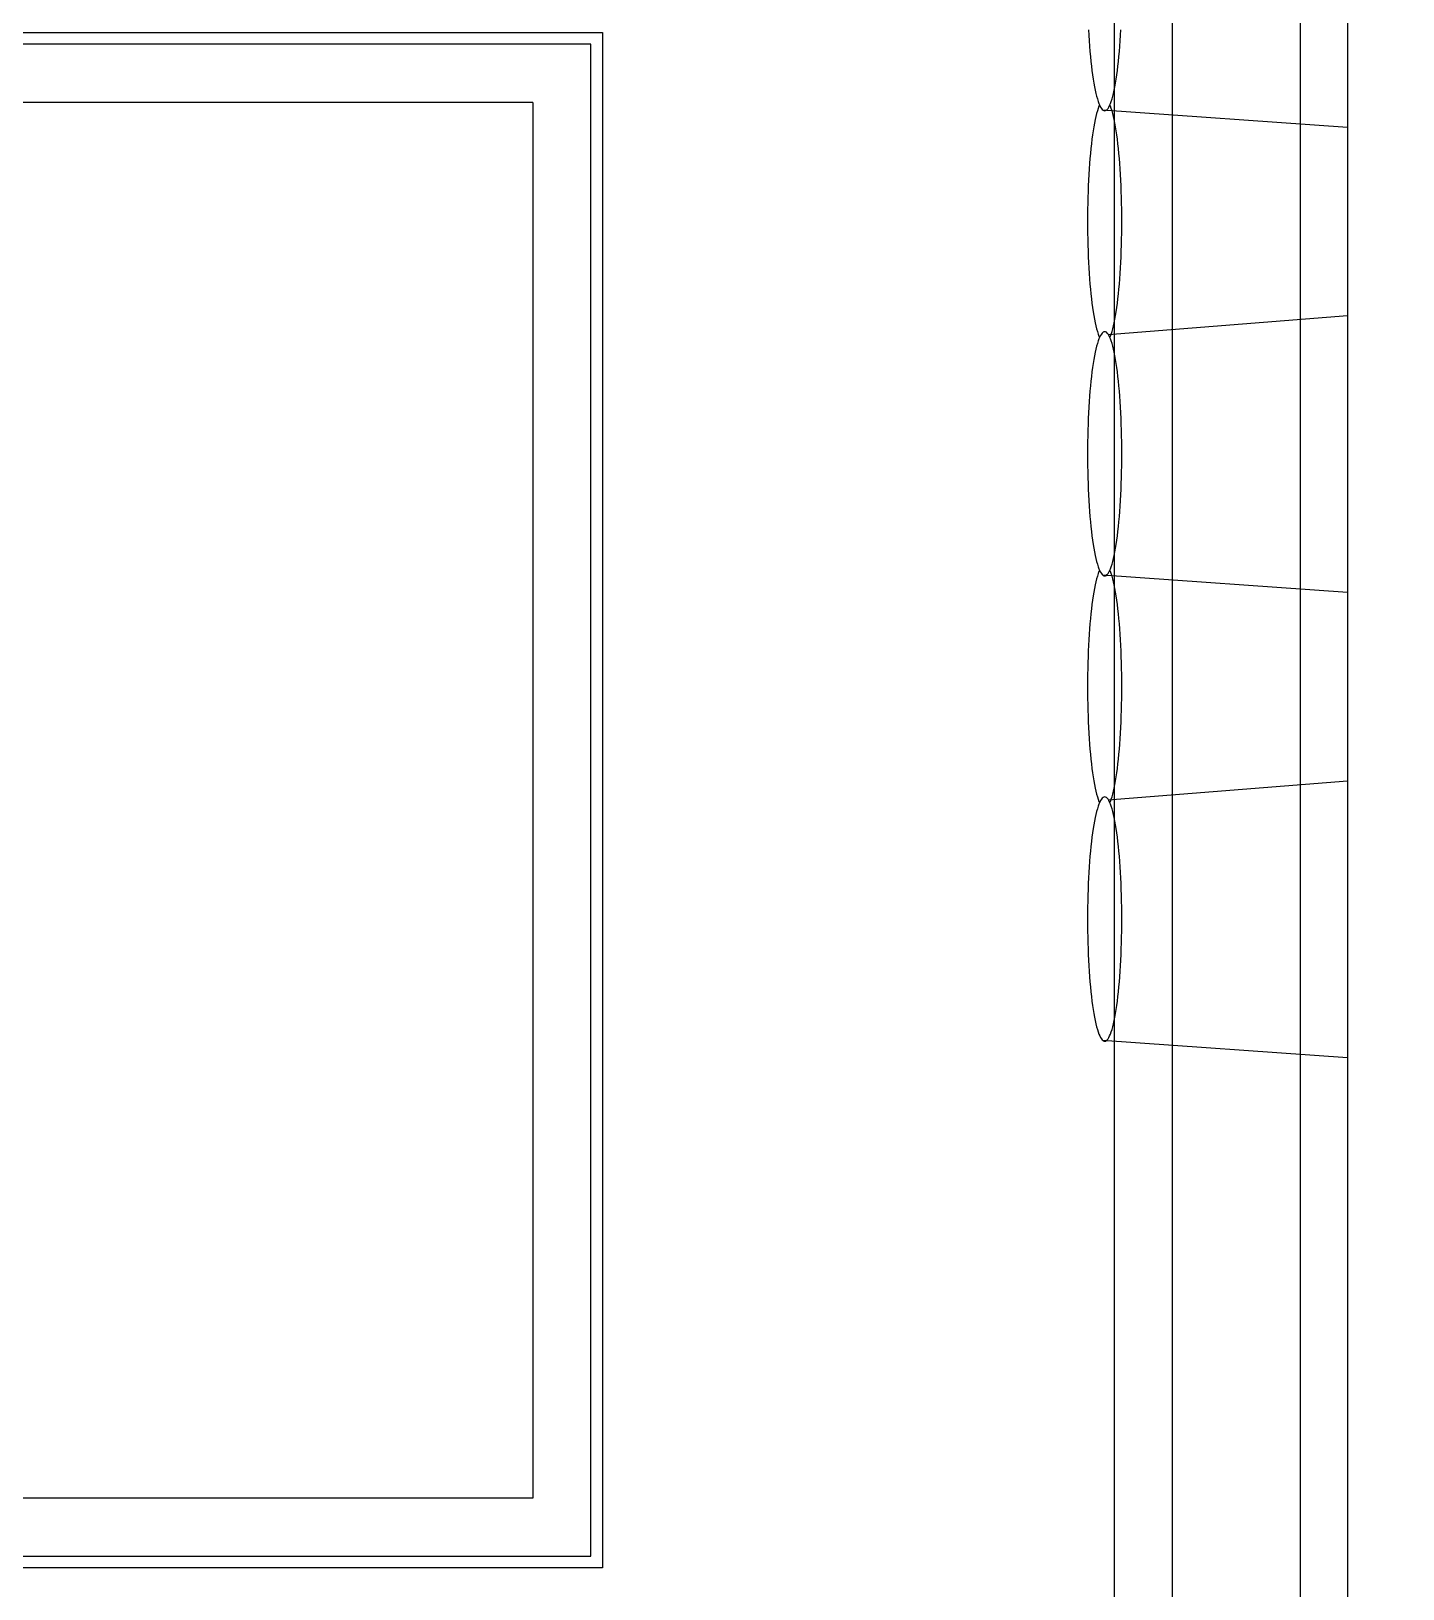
# Model space of a CAD drawing. Header units: millimetres. Extents: x -35961 to -35580, y 154458 to 154764.
# Drawn here: x -35904.262 to -35903.672, y 154632.484 to 154633.153 of the extents above; entities that cross this region are included whole.
import ezdxf

# ---------------------------------------------------------------- set-up
doc = ezdxf.new("R2010")
doc.units = ezdxf.units.MM
doc.header["$MEASUREMENT"] = 0
doc.layers.get('0').update_dxf_attribs({"color": 253})
for name, color, linetype in [('CONTORNO', 7, 'ByBlock'), ('EJES', 7, 'ByBlock'), ('HORMIGON', 7, 'ByBlock'), ('OLCULTA', 7, 'ByBlock'), ('SUELO', 7, 'ByBlock'), ('TAPA', 7, 'ByBlock')]:
    doc.layers.add(name, color=color, linetype=linetype)

msp = doc.modelspace()

# ---------------------------------------------------------------- linework, layer by layer
msp.add_line((-35903.771, 154632.47153, 0), (-35903.771, 154633.37153, 0))
at = {"layer": 'CONTORNO'}
for p, q in [((-35903.771, 154631.78965, 0), (-35903.771, 154633.85245, 0)), ((-35903.796, 154630.49445, 0), (-35903.796, 154633.84445, 0)), ((-35903.69577, 154633.80577, 0), (-35903.696, 154630.49445, 0))]:
    msp.add_line(p, q, dxfattribs=at)
at = {"layer": 'EJES'}
msp.add_arc((-35903.693, 154632.44942, 0), 0.96021, 271.19349, 91.37254, dxfattribs=at)
at = {"layer": 'HORMIGON'}
msp.add_line((-35903.716, 154632.47281, 0), (-35903.716, 154633.37665, 0), dxfattribs=at)
at = {"layer": 'OLCULTA'}
for p, q in [((-35903.80709, 154633.15394, 0), (-35903.80697, 154633.15154, 0)), ((-35903.80697, 154633.15154, 0), (-35903.80682, 154633.14918, 0)), ((-35903.7935, 154633.14918, 0), (-35903.79336, 154633.15154, 0)), ((-35903.79336, 154633.15154, 0), (-35903.79323, 154633.15394, 0)), ((-35903.80682, 154633.14918, 0), (-35903.80665, 154633.14688, 0)), ((-35903.80665, 154633.14688, 0), (-35903.80648, 154633.14464, 0)), ((-35903.80648, 154633.14464, 0), (-35903.80628, 154633.14246, 0)), ((-35903.79404, 154633.14246, 0), (-35903.79385, 154633.14464, 0)), ((-35903.79385, 154633.14464, 0), (-35903.79367, 154633.14688, 0)), ((-35903.79367, 154633.14688, 0), (-35903.7935, 154633.14918, 0)), ((-35903.80628, 154633.14246, 0), (-35903.80608, 154633.14035, 0)), ((-35903.80608, 154633.14035, 0), (-35903.80585, 154633.13832, 0)), ((-35903.80585, 154633.13832, 0), (-35903.80562, 154633.13637, 0)), ((-35903.79471, 154633.13637, 0), (-35903.79447, 154633.13832, 0)), ((-35903.79447, 154633.13832, 0), (-35903.79425, 154633.14035, 0)), ((-35903.79425, 154633.14035, 0), (-35903.79404, 154633.14246, 0)), ((-35903.80562, 154633.13637, 0), (-35903.80537, 154633.13451, 0)), ((-35903.80537, 154633.13451, 0), (-35903.8051, 154633.13273, 0)), ((-35903.8051, 154633.13273, 0), (-35903.80483, 154633.13104, 0)), ((-35903.80483, 154633.13104, 0), (-35903.80454, 154633.12946, 0)), ((-35903.79578, 154633.12946, 0), (-35903.79549, 154633.13104, 0)), ((-35903.79549, 154633.13104, 0), (-35903.79522, 154633.13273, 0)), ((-35903.79522, 154633.13273, 0), (-35903.79495, 154633.13451, 0)), ((-35903.79495, 154633.13451, 0), (-35903.79471, 154633.13637, 0)), ((-35903.80454, 154633.12946, 0), (-35903.80425, 154633.12798, 0)), ((-35903.80425, 154633.12798, 0), (-35903.80395, 154633.1266, 0)), ((-35903.80395, 154633.1266, 0), (-35903.80363, 154633.12533, 0)), ((-35903.80363, 154633.12533, 0), (-35903.80331, 154633.12417, 0)), ((-35903.80331, 154633.12417, 0), (-35903.80298, 154633.12313, 0)), ((-35903.79735, 154633.12313, 0), (-35903.79701, 154633.12417, 0)), ((-35903.79701, 154633.12417, 0), (-35903.79669, 154633.12533, 0)), ((-35903.79669, 154633.12533, 0), (-35903.79637, 154633.1266, 0)), ((-35903.79637, 154633.1266, 0), (-35903.79607, 154633.12798, 0)), ((-35903.79607, 154633.12798, 0), (-35903.79578, 154633.12946, 0)), ((-35903.80395, 154633.11666, 0), (-35903.80425, 154633.11529, 0)), ((-35903.80363, 154633.11793, 0), (-35903.80395, 154633.11666, 0)), ((-35903.80331, 154633.11909, 0), (-35903.80363, 154633.11793, 0)), ((-35903.80298, 154633.12014, 0), (-35903.80331, 154633.11909, 0)), ((-35903.80298, 154633.12313, 0), (-35903.80264, 154633.12219, 0)), ((-35903.80264, 154633.12107, 0), (-35903.80298, 154633.12014, 0)), ((-35903.80264, 154633.12219, 0), (-35903.8023, 154633.12139, 0)), ((-35903.8024, 154633.12163, 0), (-35903.80264, 154633.12107, 0)), ((-35903.8023, 154633.12139, 0), (-35903.80195, 154633.1207, 0)), ((-35903.80195, 154633.1207, 0), (-35903.8016, 154633.12014, 0)), ((-35903.8016, 154633.12014, 0), (-35903.80124, 154633.1197, 0)), ((-35903.80124, 154633.1197, 0), (-35903.80088, 154633.11938, 0)), ((-35903.80113, 154633.11958, 0), (-35903.69579, 154633.11213, 0)), ((-35903.80088, 154633.11938, 0), (-35903.80053, 154633.11919, 0)), ((-35903.80053, 154633.11919, 0), (-35903.80016, 154633.11913, 0)), ((-35903.80016, 154633.11913, 0), (-35903.7998, 154633.11919, 0)), ((-35903.7998, 154633.11919, 0), (-35903.79944, 154633.11938, 0)), ((-35903.79944, 154633.11938, 0), (-35903.79908, 154633.1197, 0)), ((-35903.79908, 154633.1197, 0), (-35903.79873, 154633.12014, 0)), ((-35903.79873, 154633.12014, 0), (-35903.79837, 154633.1207, 0)), ((-35903.79837, 154633.1207, 0), (-35903.79803, 154633.12139, 0)), ((-35903.79803, 154633.12139, 0), (-35903.79768, 154633.12219, 0)), ((-35903.79768, 154633.12107, 0), (-35903.79792, 154633.12163, 0)), ((-35903.79768, 154633.12219, 0), (-35903.79735, 154633.12313, 0)), ((-35903.79735, 154633.12014, 0), (-35903.79768, 154633.12107, 0)), ((-35903.79701, 154633.11909, 0), (-35903.79735, 154633.12014, 0)), ((-35903.79669, 154633.11793, 0), (-35903.79701, 154633.11909, 0)), ((-35903.79637, 154633.11666, 0), (-35903.79669, 154633.11793, 0)), ((-35903.79607, 154633.11529, 0), (-35903.79637, 154633.11666, 0)), ((-35903.8051, 154633.11053, 0), (-35903.80537, 154633.10875, 0)), ((-35903.80483, 154633.11222, 0), (-35903.8051, 154633.11053, 0)), ((-35903.80454, 154633.1138, 0), (-35903.80483, 154633.11222, 0)), ((-35903.80425, 154633.11529, 0), (-35903.80454, 154633.1138, 0)), ((-35903.79578, 154633.1138, 0), (-35903.79607, 154633.11529, 0)), ((-35903.79549, 154633.11222, 0), (-35903.79578, 154633.1138, 0)), ((-35903.79522, 154633.11053, 0), (-35903.79549, 154633.11222, 0)), ((-35903.79495, 154633.10875, 0), (-35903.79522, 154633.11053, 0)), ((-35903.80585, 154633.10494, 0), (-35903.80608, 154633.10291, 0)), ((-35903.80562, 154633.10689, 0), (-35903.80585, 154633.10494, 0)), ((-35903.80537, 154633.10875, 0), (-35903.80562, 154633.10689, 0)), ((-35903.79471, 154633.10689, 0), (-35903.79495, 154633.10875, 0)), ((-35903.79447, 154633.10494, 0), (-35903.79471, 154633.10689, 0)), ((-35903.79425, 154633.10291, 0), (-35903.79447, 154633.10494, 0)), ((-35903.80648, 154633.09862, 0), (-35903.80665, 154633.09638, 0)), ((-35903.80628, 154633.1008, 0), (-35903.80648, 154633.09862, 0)), ((-35903.80608, 154633.10291, 0), (-35903.80628, 154633.1008, 0)), ((-35903.79404, 154633.1008, 0), (-35903.79425, 154633.10291, 0)), ((-35903.79385, 154633.09862, 0), (-35903.79404, 154633.1008, 0)), ((-35903.79367, 154633.09638, 0), (-35903.79385, 154633.09862, 0)), ((-35903.80697, 154633.09172, 0), (-35903.80709, 154633.08932, 0)), ((-35903.80682, 154633.09408, 0), (-35903.80697, 154633.09172, 0)), ((-35903.80665, 154633.09638, 0), (-35903.80682, 154633.09408, 0)), ((-35903.7935, 154633.09408, 0), (-35903.79367, 154633.09638, 0)), ((-35903.79336, 154633.09172, 0), (-35903.7935, 154633.09408, 0)), ((-35903.79323, 154633.08932, 0), (-35903.79336, 154633.09172, 0)), ((-35903.8073, 154633.08439, 0), (-35903.80738, 154633.08187, 0)), ((-35903.8072, 154633.08687, 0), (-35903.8073, 154633.08439, 0)), ((-35903.80709, 154633.08932, 0), (-35903.8072, 154633.08687, 0)), ((-35903.79312, 154633.08687, 0), (-35903.79323, 154633.08932, 0)), ((-35903.79302, 154633.08439, 0), (-35903.79312, 154633.08687, 0)), ((-35903.79294, 154633.08187, 0), (-35903.79302, 154633.08439, 0)), ((-35903.80749, 154633.07678, 0), (-35903.80751, 154633.07421, 0)), ((-35903.80744, 154633.07933, 0), (-35903.80749, 154633.07678, 0)), ((-35903.80738, 154633.08187, 0), (-35903.80744, 154633.07933, 0)), ((-35903.79288, 154633.07933, 0), (-35903.79294, 154633.08187, 0)), ((-35903.79283, 154633.07678, 0), (-35903.79288, 154633.07933, 0)), ((-35903.79281, 154633.07421, 0), (-35903.79283, 154633.07678, 0)), ((-35903.80751, 154633.07421, 0), (-35903.80753, 154633.07163, 0)), ((-35903.80753, 154633.07163, 0), (-35903.80751, 154633.06906, 0)), ((-35903.7928, 154633.07163, 0), (-35903.79281, 154633.07421, 0)), ((-35903.79281, 154633.06906, 0), (-35903.7928, 154633.07163, 0)), ((-35903.80751, 154633.06906, 0), (-35903.80749, 154633.06649, 0)), ((-35903.80749, 154633.06649, 0), (-35903.80744, 154633.06392, 0)), ((-35903.80744, 154633.06392, 0), (-35903.80738, 154633.06139, 0)), ((-35903.79294, 154633.06139, 0), (-35903.79288, 154633.06392, 0)), ((-35903.79288, 154633.06392, 0), (-35903.79283, 154633.06649, 0)), ((-35903.79283, 154633.06649, 0), (-35903.79281, 154633.06906, 0)), ((-35903.80738, 154633.06139, 0), (-35903.8073, 154633.05888, 0)), ((-35903.8073, 154633.05888, 0), (-35903.8072, 154633.05639, 0)), ((-35903.8072, 154633.05639, 0), (-35903.80709, 154633.05394, 0)), ((-35903.79323, 154633.05394, 0), (-35903.79312, 154633.05639, 0)), ((-35903.79312, 154633.05639, 0), (-35903.79302, 154633.05888, 0)), ((-35903.79302, 154633.05888, 0), (-35903.79294, 154633.06139, 0)), ((-35903.80709, 154633.05394, 0), (-35903.80697, 154633.05154, 0)), ((-35903.80697, 154633.05154, 0), (-35903.80682, 154633.04918, 0)), ((-35903.7935, 154633.04918, 0), (-35903.79336, 154633.05154, 0)), ((-35903.79336, 154633.05154, 0), (-35903.79323, 154633.05394, 0)), ((-35903.80682, 154633.04918, 0), (-35903.80665, 154633.04688, 0)), ((-35903.80665, 154633.04688, 0), (-35903.80648, 154633.04464, 0)), ((-35903.80648, 154633.04464, 0), (-35903.80628, 154633.04246, 0)), ((-35903.79404, 154633.04246, 0), (-35903.79385, 154633.04464, 0)), ((-35903.79385, 154633.04464, 0), (-35903.79367, 154633.04688, 0)), ((-35903.79367, 154633.04688, 0), (-35903.7935, 154633.04918, 0)), ((-35903.80628, 154633.04246, 0), (-35903.80608, 154633.04035, 0)), ((-35903.80608, 154633.04035, 0), (-35903.80585, 154633.03832, 0)), ((-35903.80585, 154633.03832, 0), (-35903.80562, 154633.03637, 0)), ((-35903.80562, 154633.03637, 0), (-35903.80537, 154633.03451, 0)), ((-35903.79495, 154633.03451, 0), (-35903.79471, 154633.03637, 0)), ((-35903.79471, 154633.03637, 0), (-35903.79447, 154633.03832, 0)), ((-35903.79447, 154633.03832, 0), (-35903.79425, 154633.04035, 0)), ((-35903.79425, 154633.04035, 0), (-35903.79404, 154633.04246, 0)), ((-35903.80537, 154633.03451, 0), (-35903.8051, 154633.03273, 0)), ((-35903.8051, 154633.03273, 0), (-35903.80483, 154633.03104, 0)), ((-35903.80483, 154633.03104, 0), (-35903.80454, 154633.02946, 0)), ((-35903.79862, 154633.02297, 0), (-35903.69579, 154633.03113, 0)), ((-35903.79578, 154633.02946, 0), (-35903.79549, 154633.03104, 0)), ((-35903.79549, 154633.03104, 0), (-35903.79522, 154633.03273, 0)), ((-35903.79522, 154633.03273, 0), (-35903.79495, 154633.03451, 0)), ((-35903.80454, 154633.02946, 0), (-35903.80425, 154633.02798, 0)), ((-35903.80425, 154633.02798, 0), (-35903.80395, 154633.0266, 0)), ((-35903.80395, 154633.0266, 0), (-35903.80363, 154633.02533, 0)), ((-35903.80363, 154633.02533, 0), (-35903.80331, 154633.02417, 0)), ((-35903.80331, 154633.02417, 0), (-35903.80298, 154633.02313, 0)), ((-35903.80298, 154633.02313, 0), (-35903.80264, 154633.02219, 0)), ((-35903.8016, 154633.02313, 0), (-35903.80195, 154633.02256, 0)), ((-35903.80124, 154633.02357, 0), (-35903.8016, 154633.02313, 0)), ((-35903.80088, 154633.02388, 0), (-35903.80124, 154633.02357, 0)), ((-35903.80053, 154633.02407, 0), (-35903.80088, 154633.02388, 0)), ((-35903.80016, 154633.02413, 0), (-35903.80053, 154633.02407, 0)), ((-35903.7998, 154633.02407, 0), (-35903.80016, 154633.02413, 0)), ((-35903.79944, 154633.02388, 0), (-35903.7998, 154633.02407, 0)), ((-35903.79908, 154633.02357, 0), (-35903.79944, 154633.02388, 0)), ((-35903.79873, 154633.02313, 0), (-35903.79908, 154633.02357, 0)), ((-35903.79837, 154633.02256, 0), (-35903.79873, 154633.02313, 0)), ((-35903.79768, 154633.02219, 0), (-35903.79735, 154633.02313, 0)), ((-35903.79735, 154633.02313, 0), (-35903.79701, 154633.02417, 0)), ((-35903.79701, 154633.02417, 0), (-35903.79669, 154633.02533, 0)), ((-35903.79669, 154633.02533, 0), (-35903.79637, 154633.0266, 0)), ((-35903.79637, 154633.0266, 0), (-35903.79607, 154633.02798, 0)), ((-35903.79607, 154633.02798, 0), (-35903.79578, 154633.02946, 0)), ((-35903.80395, 154633.01666, 0), (-35903.80425, 154633.01529, 0)), ((-35903.80363, 154633.01793, 0), (-35903.80395, 154633.01666, 0)), ((-35903.80331, 154633.01909, 0), (-35903.80363, 154633.01793, 0)), ((-35903.80298, 154633.02014, 0), (-35903.80331, 154633.01909, 0)), ((-35903.80264, 154633.02107, 0), (-35903.80298, 154633.02014, 0)), ((-35903.80264, 154633.02219, 0), (-35903.8024, 154633.02163, 0)), ((-35903.8023, 154633.02187, 0), (-35903.80264, 154633.02107, 0)), ((-35903.80195, 154633.02256, 0), (-35903.8023, 154633.02187, 0)), ((-35903.79803, 154633.02187, 0), (-35903.79837, 154633.02256, 0)), ((-35903.79768, 154633.02107, 0), (-35903.79803, 154633.02187, 0)), ((-35903.79792, 154633.02163, 0), (-35903.79768, 154633.02219, 0)), ((-35903.79735, 154633.02014, 0), (-35903.79768, 154633.02107, 0)), ((-35903.79701, 154633.01909, 0), (-35903.79735, 154633.02014, 0)), ((-35903.79669, 154633.01793, 0), (-35903.79701, 154633.01909, 0)), ((-35903.79637, 154633.01666, 0), (-35903.79669, 154633.01793, 0)), ((-35903.79607, 154633.01529, 0), (-35903.79637, 154633.01666, 0)), ((-35903.8051, 154633.01053, 0), (-35903.80537, 154633.00875, 0)), ((-35903.80483, 154633.01222, 0), (-35903.8051, 154633.01053, 0)), ((-35903.80454, 154633.0138, 0), (-35903.80483, 154633.01222, 0)), ((-35903.80425, 154633.01529, 0), (-35903.80454, 154633.0138, 0)), ((-35903.79578, 154633.0138, 0), (-35903.79607, 154633.01529, 0)), ((-35903.79549, 154633.01222, 0), (-35903.79578, 154633.0138, 0)), ((-35903.79522, 154633.01053, 0), (-35903.79549, 154633.01222, 0)), ((-35903.79495, 154633.00875, 0), (-35903.79522, 154633.01053, 0)), ((-35903.80608, 154633.00291, 0), (-35903.80628, 154633.0008, 0)), ((-35903.80585, 154633.00494, 0), (-35903.80608, 154633.00291, 0)), ((-35903.80562, 154633.00689, 0), (-35903.80585, 154633.00494, 0)), ((-35903.80537, 154633.00875, 0), (-35903.80562, 154633.00689, 0)), ((-35903.79471, 154633.00689, 0), (-35903.79495, 154633.00875, 0)), ((-35903.79447, 154633.00494, 0), (-35903.79471, 154633.00689, 0)), ((-35903.79425, 154633.00291, 0), (-35903.79447, 154633.00494, 0)), ((-35903.79404, 154633.0008, 0), (-35903.79425, 154633.00291, 0)), ((-35903.80665, 154632.99638, 0), (-35903.80682, 154632.99408, 0)), ((-35903.80648, 154632.99862, 0), (-35903.80665, 154632.99638, 0)), ((-35903.80628, 154633.0008, 0), (-35903.80648, 154632.99862, 0)), ((-35903.79385, 154632.99862, 0), (-35903.79404, 154633.0008, 0)), ((-35903.79367, 154632.99638, 0), (-35903.79385, 154632.99862, 0)), ((-35903.7935, 154632.99408, 0), (-35903.79367, 154632.99638, 0)), ((-35903.80697, 154632.99172, 0), (-35903.80709, 154632.98932, 0)), ((-35903.80682, 154632.99408, 0), (-35903.80697, 154632.99172, 0)), ((-35903.79336, 154632.99172, 0), (-35903.7935, 154632.99408, 0)), ((-35903.79323, 154632.98932, 0), (-35903.79336, 154632.99172, 0)), ((-35903.8073, 154632.98439, 0), (-35903.80738, 154632.98187, 0)), ((-35903.8072, 154632.98687, 0), (-35903.8073, 154632.98439, 0)), ((-35903.80709, 154632.98932, 0), (-35903.8072, 154632.98687, 0)), ((-35903.79312, 154632.98687, 0), (-35903.79323, 154632.98932, 0)), ((-35903.79302, 154632.98439, 0), (-35903.79312, 154632.98687, 0)), ((-35903.79294, 154632.98187, 0), (-35903.79302, 154632.98439, 0)), ((-35903.80749, 154632.97678, 0), (-35903.80751, 154632.97421, 0)), ((-35903.80744, 154632.97933, 0), (-35903.80749, 154632.97678, 0)), ((-35903.80738, 154632.98187, 0), (-35903.80744, 154632.97933, 0)), ((-35903.79288, 154632.97933, 0), (-35903.79294, 154632.98187, 0)), ((-35903.79283, 154632.97678, 0), (-35903.79288, 154632.97933, 0)), ((-35903.79281, 154632.97421, 0), (-35903.79283, 154632.97678, 0)), ((-35903.80751, 154632.97421, 0), (-35903.80753, 154632.97163, 0)), ((-35903.80753, 154632.97163, 0), (-35903.80751, 154632.96906, 0)), ((-35903.7928, 154632.97163, 0), (-35903.79281, 154632.97421, 0)), ((-35903.79281, 154632.96906, 0), (-35903.7928, 154632.97163, 0)), ((-35903.80751, 154632.96906, 0), (-35903.80749, 154632.96649, 0)), ((-35903.80749, 154632.96649, 0), (-35903.80744, 154632.96392, 0)), ((-35903.80744, 154632.96392, 0), (-35903.80738, 154632.96139, 0)), ((-35903.79294, 154632.96139, 0), (-35903.79288, 154632.96392, 0)), ((-35903.79288, 154632.96392, 0), (-35903.79283, 154632.96649, 0)), ((-35903.79283, 154632.96649, 0), (-35903.79281, 154632.96906, 0)), ((-35903.80738, 154632.96139, 0), (-35903.8073, 154632.95888, 0)), ((-35903.8073, 154632.95888, 0), (-35903.8072, 154632.95639, 0)), ((-35903.8072, 154632.95639, 0), (-35903.80709, 154632.95394, 0)), ((-35903.79323, 154632.95394, 0), (-35903.79312, 154632.95639, 0)), ((-35903.79312, 154632.95639, 0), (-35903.79302, 154632.95888, 0)), ((-35903.79302, 154632.95888, 0), (-35903.79294, 154632.96139, 0)), ((-35903.80709, 154632.95394, 0), (-35903.80697, 154632.95154, 0)), ((-35903.80697, 154632.95154, 0), (-35903.80682, 154632.94918, 0)), ((-35903.7935, 154632.94918, 0), (-35903.79336, 154632.95154, 0)), ((-35903.79336, 154632.95154, 0), (-35903.79323, 154632.95394, 0)), ((-35903.80682, 154632.94918, 0), (-35903.80665, 154632.94688, 0)), ((-35903.80665, 154632.94688, 0), (-35903.80648, 154632.94464, 0)), ((-35903.80648, 154632.94464, 0), (-35903.80628, 154632.94246, 0)), ((-35903.79404, 154632.94246, 0), (-35903.79385, 154632.94464, 0)), ((-35903.79385, 154632.94464, 0), (-35903.79367, 154632.94688, 0)), ((-35903.79367, 154632.94688, 0), (-35903.7935, 154632.94918, 0)), ((-35903.80628, 154632.94246, 0), (-35903.80608, 154632.94035, 0)), ((-35903.80608, 154632.94035, 0), (-35903.80585, 154632.93832, 0)), ((-35903.80585, 154632.93832, 0), (-35903.80562, 154632.93637, 0)), ((-35903.80562, 154632.93637, 0), (-35903.80537, 154632.93451, 0)), ((-35903.79495, 154632.93451, 0), (-35903.79471, 154632.93637, 0)), ((-35903.79471, 154632.93637, 0), (-35903.79447, 154632.93832, 0)), ((-35903.79447, 154632.93832, 0), (-35903.79425, 154632.94035, 0)), ((-35903.79425, 154632.94035, 0), (-35903.79404, 154632.94246, 0)), ((-35903.80537, 154632.93451, 0), (-35903.8051, 154632.93273, 0)), ((-35903.8051, 154632.93273, 0), (-35903.80483, 154632.93104, 0)), ((-35903.80483, 154632.93104, 0), (-35903.80454, 154632.92946, 0)), ((-35903.80454, 154632.92946, 0), (-35903.80425, 154632.92798, 0)), ((-35903.79607, 154632.92798, 0), (-35903.79578, 154632.92946, 0)), ((-35903.79578, 154632.92946, 0), (-35903.79549, 154632.93104, 0)), ((-35903.79549, 154632.93104, 0), (-35903.79522, 154632.93273, 0)), ((-35903.79522, 154632.93273, 0), (-35903.79495, 154632.93451, 0)), ((-35903.80425, 154632.92798, 0), (-35903.80395, 154632.9266, 0)), ((-35903.80395, 154632.9266, 0), (-35903.80363, 154632.92533, 0)), ((-35903.80363, 154632.92533, 0), (-35903.80331, 154632.92417, 0)), ((-35903.80331, 154632.92417, 0), (-35903.80298, 154632.92313, 0)), ((-35903.80298, 154632.92313, 0), (-35903.80264, 154632.92219, 0)), ((-35903.79768, 154632.92219, 0), (-35903.79735, 154632.92313, 0)), ((-35903.79735, 154632.92313, 0), (-35903.79701, 154632.92417, 0)), ((-35903.79701, 154632.92417, 0), (-35903.79669, 154632.92533, 0)), ((-35903.79669, 154632.92533, 0), (-35903.79637, 154632.9266, 0)), ((-35903.79637, 154632.9266, 0), (-35903.79607, 154632.92798, 0)), ((-35903.80395, 154632.91666, 0), (-35903.80425, 154632.91529, 0)), ((-35903.80363, 154632.91793, 0), (-35903.80395, 154632.91666, 0)), ((-35903.80331, 154632.91909, 0), (-35903.80363, 154632.91793, 0)), ((-35903.80298, 154632.92014, 0), (-35903.80331, 154632.91909, 0)), ((-35903.80264, 154632.92107, 0), (-35903.80298, 154632.92014, 0)), ((-35903.80264, 154632.92219, 0), (-35903.8023, 154632.92139, 0)), ((-35903.8024, 154632.92163, 0), (-35903.80264, 154632.92107, 0)), ((-35903.8023, 154632.92139, 0), (-35903.80195, 154632.9207, 0)), ((-35903.80195, 154632.9207, 0), (-35903.8016, 154632.92014, 0)), ((-35903.8016, 154632.92014, 0), (-35903.80124, 154632.9197, 0)), ((-35903.80124, 154632.9197, 0), (-35903.80088, 154632.91938, 0)), ((-35903.80113, 154632.91958, 0), (-35903.69579, 154632.91213, 0)), ((-35903.80088, 154632.91938, 0), (-35903.80053, 154632.91919, 0)), ((-35903.80053, 154632.91919, 0), (-35903.80016, 154632.91913, 0)), ((-35903.80016, 154632.91913, 0), (-35903.7998, 154632.91919, 0)), ((-35903.7998, 154632.91919, 0), (-35903.79944, 154632.91938, 0)), ((-35903.79944, 154632.91938, 0), (-35903.79908, 154632.9197, 0)), ((-35903.79908, 154632.9197, 0), (-35903.79873, 154632.92014, 0)), ((-35903.79873, 154632.92014, 0), (-35903.79837, 154632.9207, 0)), ((-35903.79837, 154632.9207, 0), (-35903.79803, 154632.92139, 0)), ((-35903.79803, 154632.92139, 0), (-35903.79768, 154632.92219, 0)), ((-35903.79768, 154632.92107, 0), (-35903.79792, 154632.92163, 0)), ((-35903.79735, 154632.92014, 0), (-35903.79768, 154632.92107, 0)), ((-35903.79701, 154632.91909, 0), (-35903.79735, 154632.92014, 0)), ((-35903.79669, 154632.91793, 0), (-35903.79701, 154632.91909, 0)), ((-35903.79637, 154632.91666, 0), (-35903.79669, 154632.91793, 0)), ((-35903.79607, 154632.91529, 0), (-35903.79637, 154632.91666, 0)), ((-35903.8051, 154632.91053, 0), (-35903.80537, 154632.90875, 0)), ((-35903.80483, 154632.91222, 0), (-35903.8051, 154632.91053, 0)), ((-35903.80454, 154632.9138, 0), (-35903.80483, 154632.91222, 0)), ((-35903.80425, 154632.91529, 0), (-35903.80454, 154632.9138, 0)), ((-35903.79578, 154632.9138, 0), (-35903.79607, 154632.91529, 0)), ((-35903.79549, 154632.91222, 0), (-35903.79578, 154632.9138, 0)), ((-35903.79522, 154632.91053, 0), (-35903.79549, 154632.91222, 0)), ((-35903.79495, 154632.90875, 0), (-35903.79522, 154632.91053, 0)), ((-35903.80608, 154632.90291, 0), (-35903.80628, 154632.9008, 0)), ((-35903.80585, 154632.90494, 0), (-35903.80608, 154632.90291, 0)), ((-35903.80562, 154632.90689, 0), (-35903.80585, 154632.90494, 0)), ((-35903.80537, 154632.90875, 0), (-35903.80562, 154632.90689, 0)), ((-35903.79471, 154632.90689, 0), (-35903.79495, 154632.90875, 0)), ((-35903.79447, 154632.90494, 0), (-35903.79471, 154632.90689, 0)), ((-35903.79425, 154632.90291, 0), (-35903.79447, 154632.90494, 0)), ((-35903.79404, 154632.9008, 0), (-35903.79425, 154632.90291, 0)), ((-35903.80665, 154632.89638, 0), (-35903.80682, 154632.89408, 0)), ((-35903.80648, 154632.89862, 0), (-35903.80665, 154632.89638, 0)), ((-35903.80628, 154632.9008, 0), (-35903.80648, 154632.89862, 0)), ((-35903.79385, 154632.89862, 0), (-35903.79404, 154632.9008, 0)), ((-35903.79367, 154632.89638, 0), (-35903.79385, 154632.89862, 0)), ((-35903.7935, 154632.89408, 0), (-35903.79367, 154632.89638, 0)), ((-35903.80709, 154632.88932, 0), (-35903.8072, 154632.88687, 0)), ((-35903.80697, 154632.89172, 0), (-35903.80709, 154632.88932, 0)), ((-35903.80682, 154632.89408, 0), (-35903.80697, 154632.89172, 0)), ((-35903.79336, 154632.89172, 0), (-35903.7935, 154632.89408, 0)), ((-35903.79323, 154632.88932, 0), (-35903.79336, 154632.89172, 0)), ((-35903.79312, 154632.88687, 0), (-35903.79323, 154632.88932, 0)), ((-35903.8073, 154632.88439, 0), (-35903.80738, 154632.88187, 0)), ((-35903.8072, 154632.88687, 0), (-35903.8073, 154632.88439, 0)), ((-35903.79302, 154632.88439, 0), (-35903.79312, 154632.88687, 0)), ((-35903.79294, 154632.88187, 0), (-35903.79302, 154632.88439, 0)), ((-35903.80749, 154632.87678, 0), (-35903.80751, 154632.87421, 0)), ((-35903.80744, 154632.87933, 0), (-35903.80749, 154632.87678, 0)), ((-35903.80738, 154632.88187, 0), (-35903.80744, 154632.87933, 0)), ((-35903.79288, 154632.87933, 0), (-35903.79294, 154632.88187, 0)), ((-35903.79283, 154632.87678, 0), (-35903.79288, 154632.87933, 0)), ((-35903.79281, 154632.87421, 0), (-35903.79283, 154632.87678, 0)), ((-35903.80751, 154632.87421, 0), (-35903.80753, 154632.87163, 0)), ((-35903.80753, 154632.87163, 0), (-35903.80751, 154632.86906, 0)), ((-35903.80751, 154632.86906, 0), (-35903.80749, 154632.86649, 0)), ((-35903.79283, 154632.86649, 0), (-35903.79281, 154632.86906, 0)), ((-35903.7928, 154632.87163, 0), (-35903.79281, 154632.87421, 0)), ((-35903.79281, 154632.86906, 0), (-35903.7928, 154632.87163, 0)), ((-35903.80749, 154632.86649, 0), (-35903.80744, 154632.86392, 0)), ((-35903.80744, 154632.86392, 0), (-35903.80738, 154632.86139, 0)), ((-35903.79294, 154632.86139, 0), (-35903.79288, 154632.86392, 0)), ((-35903.79288, 154632.86392, 0), (-35903.79283, 154632.86649, 0)), ((-35903.80738, 154632.86139, 0), (-35903.8073, 154632.85888, 0)), ((-35903.8073, 154632.85888, 0), (-35903.8072, 154632.85639, 0)), ((-35903.8072, 154632.85639, 0), (-35903.80709, 154632.85394, 0)), ((-35903.79323, 154632.85394, 0), (-35903.79312, 154632.85639, 0)), ((-35903.79312, 154632.85639, 0), (-35903.79302, 154632.85888, 0)), ((-35903.79302, 154632.85888, 0), (-35903.79294, 154632.86139, 0)), ((-35903.80709, 154632.85394, 0), (-35903.80697, 154632.85154, 0)), ((-35903.80697, 154632.85154, 0), (-35903.80682, 154632.84918, 0)), ((-35903.80682, 154632.84918, 0), (-35903.80665, 154632.84688, 0)), ((-35903.79367, 154632.84688, 0), (-35903.7935, 154632.84918, 0)), ((-35903.7935, 154632.84918, 0), (-35903.79336, 154632.85154, 0)), ((-35903.79336, 154632.85154, 0), (-35903.79323, 154632.85394, 0)), ((-35903.80665, 154632.84688, 0), (-35903.80648, 154632.84464, 0)), ((-35903.80648, 154632.84464, 0), (-35903.80628, 154632.84246, 0)), ((-35903.80628, 154632.84246, 0), (-35903.80608, 154632.84035, 0)), ((-35903.79425, 154632.84035, 0), (-35903.79404, 154632.84246, 0)), ((-35903.79404, 154632.84246, 0), (-35903.79385, 154632.84464, 0)), ((-35903.79385, 154632.84464, 0), (-35903.79367, 154632.84688, 0)), ((-35903.80608, 154632.84035, 0), (-35903.80585, 154632.83832, 0)), ((-35903.80585, 154632.83832, 0), (-35903.80562, 154632.83637, 0)), ((-35903.80562, 154632.83637, 0), (-35903.80537, 154632.83451, 0)), ((-35903.79495, 154632.83451, 0), (-35903.79471, 154632.83637, 0)), ((-35903.79471, 154632.83637, 0), (-35903.79447, 154632.83832, 0)), ((-35903.79447, 154632.83832, 0), (-35903.79425, 154632.84035, 0)), ((-35903.80537, 154632.83451, 0), (-35903.8051, 154632.83273, 0)), ((-35903.8051, 154632.83273, 0), (-35903.80483, 154632.83104, 0)), ((-35903.80483, 154632.83104, 0), (-35903.80454, 154632.82946, 0)), ((-35903.80454, 154632.82946, 0), (-35903.80425, 154632.82798, 0)), ((-35903.79862, 154632.82297, 0), (-35903.69579, 154632.83113, 0)), ((-35903.79607, 154632.82798, 0), (-35903.79578, 154632.82946, 0)), ((-35903.79578, 154632.82946, 0), (-35903.79549, 154632.83104, 0)), ((-35903.79549, 154632.83104, 0), (-35903.79522, 154632.83273, 0)), ((-35903.79522, 154632.83273, 0), (-35903.79495, 154632.83451, 0)), ((-35903.80425, 154632.82798, 0), (-35903.80395, 154632.8266, 0)), ((-35903.80395, 154632.8266, 0), (-35903.80363, 154632.82533, 0)), ((-35903.80363, 154632.82533, 0), (-35903.80331, 154632.82417, 0)), ((-35903.80331, 154632.82417, 0), (-35903.80298, 154632.82313, 0)), ((-35903.80298, 154632.82313, 0), (-35903.80264, 154632.82219, 0)), ((-35903.80264, 154632.82219, 0), (-35903.8024, 154632.82163, 0)), ((-35903.80195, 154632.82256, 0), (-35903.8023, 154632.82187, 0)), ((-35903.8016, 154632.82313, 0), (-35903.80195, 154632.82256, 0)), ((-35903.80124, 154632.82357, 0), (-35903.8016, 154632.82313, 0)), ((-35903.80088, 154632.82388, 0), (-35903.80124, 154632.82357, 0)), ((-35903.80053, 154632.82407, 0), (-35903.80088, 154632.82388, 0)), ((-35903.80016, 154632.82413, 0), (-35903.80053, 154632.82407, 0)), ((-35903.7998, 154632.82407, 0), (-35903.80016, 154632.82413, 0)), ((-35903.79944, 154632.82388, 0), (-35903.7998, 154632.82407, 0)), ((-35903.79908, 154632.82357, 0), (-35903.79944, 154632.82388, 0)), ((-35903.79873, 154632.82313, 0), (-35903.79908, 154632.82357, 0)), ((-35903.79837, 154632.82256, 0), (-35903.79873, 154632.82313, 0)), ((-35903.79803, 154632.82187, 0), (-35903.79837, 154632.82256, 0)), ((-35903.79792, 154632.82163, 0), (-35903.79768, 154632.82219, 0)), ((-35903.79768, 154632.82219, 0), (-35903.79735, 154632.82313, 0)), ((-35903.79735, 154632.82313, 0), (-35903.79701, 154632.82417, 0)), ((-35903.79701, 154632.82417, 0), (-35903.79669, 154632.82533, 0)), ((-35903.79669, 154632.82533, 0), (-35903.79637, 154632.8266, 0)), ((-35903.79637, 154632.8266, 0), (-35903.79607, 154632.82798, 0)), ((-35903.80395, 154632.81666, 0), (-35903.80425, 154632.81529, 0)), ((-35903.80363, 154632.81793, 0), (-35903.80395, 154632.81666, 0)), ((-35903.80331, 154632.81909, 0), (-35903.80363, 154632.81793, 0)), ((-35903.80298, 154632.82014, 0), (-35903.80331, 154632.81909, 0)), ((-35903.80264, 154632.82107, 0), (-35903.80298, 154632.82014, 0)), ((-35903.8023, 154632.82187, 0), (-35903.80264, 154632.82107, 0)), ((-35903.79768, 154632.82107, 0), (-35903.79803, 154632.82187, 0)), ((-35903.79803, 154632.82139, 0), (-35903.79803, 154632.82139, 0)), ((-35903.79735, 154632.82014, 0), (-35903.79768, 154632.82107, 0)), ((-35903.79701, 154632.81909, 0), (-35903.79735, 154632.82014, 0)), ((-35903.79669, 154632.81793, 0), (-35903.79701, 154632.81909, 0)), ((-35903.79637, 154632.81666, 0), (-35903.79669, 154632.81793, 0)), ((-35903.79607, 154632.81529, 0), (-35903.79637, 154632.81666, 0)), ((-35903.80537, 154632.80875, 0), (-35903.80562, 154632.80689, 0)), ((-35903.8051, 154632.81053, 0), (-35903.80537, 154632.80875, 0)), ((-35903.80483, 154632.81222, 0), (-35903.8051, 154632.81053, 0)), ((-35903.80454, 154632.8138, 0), (-35903.80483, 154632.81222, 0)), ((-35903.80425, 154632.81529, 0), (-35903.80454, 154632.8138, 0)), ((-35903.79578, 154632.8138, 0), (-35903.79607, 154632.81529, 0)), ((-35903.79549, 154632.81222, 0), (-35903.79578, 154632.8138, 0)), ((-35903.79522, 154632.81053, 0), (-35903.79549, 154632.81222, 0)), ((-35903.79495, 154632.80875, 0), (-35903.79522, 154632.81053, 0)), ((-35903.79471, 154632.80689, 0), (-35903.79495, 154632.80875, 0)), ((-35903.80608, 154632.80291, 0), (-35903.80628, 154632.8008, 0)), ((-35903.80585, 154632.80494, 0), (-35903.80608, 154632.80291, 0)), ((-35903.80562, 154632.80689, 0), (-35903.80585, 154632.80494, 0)), ((-35903.79447, 154632.80494, 0), (-35903.79471, 154632.80689, 0)), ((-35903.79425, 154632.80291, 0), (-35903.79447, 154632.80494, 0)), ((-35903.79404, 154632.8008, 0), (-35903.79425, 154632.80291, 0)), ((-35903.80665, 154632.79638, 0), (-35903.80682, 154632.79408, 0)), ((-35903.80648, 154632.79862, 0), (-35903.80665, 154632.79638, 0)), ((-35903.80628, 154632.8008, 0), (-35903.80648, 154632.79862, 0)), ((-35903.79385, 154632.79862, 0), (-35903.79404, 154632.8008, 0)), ((-35903.79367, 154632.79638, 0), (-35903.79385, 154632.79862, 0)), ((-35903.7935, 154632.79408, 0), (-35903.79367, 154632.79638, 0)), ((-35903.80709, 154632.78932, 0), (-35903.8072, 154632.78687, 0)), ((-35903.80697, 154632.79172, 0), (-35903.80709, 154632.78932, 0)), ((-35903.80682, 154632.79408, 0), (-35903.80697, 154632.79172, 0)), ((-35903.79336, 154632.79172, 0), (-35903.7935, 154632.79408, 0)), ((-35903.79323, 154632.78932, 0), (-35903.79336, 154632.79172, 0)), ((-35903.79312, 154632.78687, 0), (-35903.79323, 154632.78932, 0)), ((-35903.80738, 154632.78187, 0), (-35903.80744, 154632.77933, 0)), ((-35903.8073, 154632.78439, 0), (-35903.80738, 154632.78187, 0)), ((-35903.8072, 154632.78687, 0), (-35903.8073, 154632.78439, 0)), ((-35903.79302, 154632.78439, 0), (-35903.79312, 154632.78687, 0)), ((-35903.79294, 154632.78187, 0), (-35903.79302, 154632.78439, 0)), ((-35903.79288, 154632.77933, 0), (-35903.79294, 154632.78187, 0)), ((-35903.80749, 154632.77678, 0), (-35903.80751, 154632.77421, 0)), ((-35903.80744, 154632.77933, 0), (-35903.80749, 154632.77678, 0)), ((-35903.79283, 154632.77678, 0), (-35903.79288, 154632.77933, 0)), ((-35903.79281, 154632.77421, 0), (-35903.79283, 154632.77678, 0)), ((-35903.80751, 154632.77421, 0), (-35903.80753, 154632.77163, 0)), ((-35903.80753, 154632.77163, 0), (-35903.80751, 154632.76906, 0)), ((-35903.80751, 154632.76906, 0), (-35903.80749, 154632.76649, 0)), ((-35903.79283, 154632.76649, 0), (-35903.79281, 154632.76906, 0)), ((-35903.7928, 154632.77163, 0), (-35903.79281, 154632.77421, 0)), ((-35903.79281, 154632.76906, 0), (-35903.7928, 154632.77163, 0)), ((-35903.80749, 154632.76649, 0), (-35903.80744, 154632.76392, 0)), ((-35903.80744, 154632.76392, 0), (-35903.80738, 154632.76139, 0)), ((-35903.79294, 154632.76139, 0), (-35903.79288, 154632.76392, 0)), ((-35903.79288, 154632.76392, 0), (-35903.79283, 154632.76649, 0)), ((-35903.80738, 154632.76139, 0), (-35903.8073, 154632.75888, 0)), ((-35903.8073, 154632.75888, 0), (-35903.8072, 154632.75639, 0)), ((-35903.8072, 154632.75639, 0), (-35903.80709, 154632.75394, 0)), ((-35903.79323, 154632.75394, 0), (-35903.79312, 154632.75639, 0)), ((-35903.79312, 154632.75639, 0), (-35903.79302, 154632.75888, 0)), ((-35903.79302, 154632.75888, 0), (-35903.79294, 154632.76139, 0)), ((-35903.80709, 154632.75394, 0), (-35903.80697, 154632.75154, 0)), ((-35903.80697, 154632.75154, 0), (-35903.80682, 154632.74918, 0)), ((-35903.80682, 154632.74918, 0), (-35903.80665, 154632.74688, 0)), ((-35903.79367, 154632.74688, 0), (-35903.7935, 154632.74918, 0)), ((-35903.7935, 154632.74918, 0), (-35903.79336, 154632.75154, 0)), ((-35903.79336, 154632.75154, 0), (-35903.79323, 154632.75394, 0)), ((-35903.80665, 154632.74688, 0), (-35903.80648, 154632.74464, 0)), ((-35903.80648, 154632.74464, 0), (-35903.80628, 154632.74246, 0)), ((-35903.80628, 154632.74246, 0), (-35903.80608, 154632.74035, 0)), ((-35903.79425, 154632.74035, 0), (-35903.79404, 154632.74246, 0)), ((-35903.79404, 154632.74246, 0), (-35903.79385, 154632.74464, 0)), ((-35903.79385, 154632.74464, 0), (-35903.79367, 154632.74688, 0)), ((-35903.80608, 154632.74035, 0), (-35903.80585, 154632.73832, 0)), ((-35903.80585, 154632.73832, 0), (-35903.80562, 154632.73637, 0)), ((-35903.80562, 154632.73637, 0), (-35903.80537, 154632.73451, 0)), ((-35903.79495, 154632.73451, 0), (-35903.79471, 154632.73637, 0)), ((-35903.79471, 154632.73637, 0), (-35903.79447, 154632.73832, 0)), ((-35903.79447, 154632.73832, 0), (-35903.79425, 154632.74035, 0)), ((-35903.80537, 154632.73451, 0), (-35903.8051, 154632.73273, 0)), ((-35903.8051, 154632.73273, 0), (-35903.80483, 154632.73104, 0)), ((-35903.80483, 154632.73104, 0), (-35903.80454, 154632.72946, 0)), ((-35903.80454, 154632.72946, 0), (-35903.80425, 154632.72798, 0)), ((-35903.79607, 154632.72798, 0), (-35903.79578, 154632.72946, 0)), ((-35903.79578, 154632.72946, 0), (-35903.79549, 154632.73104, 0)), ((-35903.79549, 154632.73104, 0), (-35903.79522, 154632.73273, 0)), ((-35903.79522, 154632.73273, 0), (-35903.79495, 154632.73451, 0)), ((-35903.80425, 154632.72798, 0), (-35903.80395, 154632.7266, 0)), ((-35903.80395, 154632.7266, 0), (-35903.80363, 154632.72533, 0)), ((-35903.80363, 154632.72533, 0), (-35903.80331, 154632.72417, 0)), ((-35903.80331, 154632.72417, 0), (-35903.80298, 154632.72313, 0)), ((-35903.80298, 154632.72313, 0), (-35903.80264, 154632.72219, 0)), ((-35903.80264, 154632.72219, 0), (-35903.8023, 154632.72139, 0)), ((-35903.79803, 154632.72139, 0), (-35903.79768, 154632.72219, 0)), ((-35903.79768, 154632.72219, 0), (-35903.79735, 154632.72313, 0)), ((-35903.79735, 154632.72313, 0), (-35903.79701, 154632.72417, 0)), ((-35903.79701, 154632.72417, 0), (-35903.79669, 154632.72533, 0)), ((-35903.79669, 154632.72533, 0), (-35903.79637, 154632.7266, 0)), ((-35903.79637, 154632.7266, 0), (-35903.79607, 154632.72798, 0)), ((-35903.8023, 154632.72139, 0), (-35903.80195, 154632.7207, 0)), ((-35903.80195, 154632.7207, 0), (-35903.8016, 154632.72014, 0)), ((-35903.8016, 154632.72014, 0), (-35903.80124, 154632.7197, 0)), ((-35903.80124, 154632.7197, 0), (-35903.80088, 154632.71938, 0)), ((-35903.80113, 154632.71958, 0), (-35903.69579, 154632.71213, 0)), ((-35903.80088, 154632.71938, 0), (-35903.80053, 154632.71919, 0)), ((-35903.80053, 154632.71919, 0), (-35903.80016, 154632.71913, 0)), ((-35903.80016, 154632.71913, 0), (-35903.7998, 154632.71919, 0)), ((-35903.7998, 154632.71919, 0), (-35903.79944, 154632.71938, 0)), ((-35903.79944, 154632.71938, 0), (-35903.79908, 154632.7197, 0)), ((-35903.79908, 154632.7197, 0), (-35903.79873, 154632.72014, 0)), ((-35903.79873, 154632.72014, 0), (-35903.79837, 154632.7207, 0)), ((-35903.79837, 154632.7207, 0), (-35903.79803, 154632.72139, 0))]:
    msp.add_line(p, q, dxfattribs=at)
at = {"layer": 'SUELO'}
for p, q in [((-35904.656, 154633.15273, 0), (-35904.016, 154633.15273, 0)), ((-35904.016, 154633.15273, 0), (-35904.016, 154632.49273, 0)), ((-35904.046, 154633.12273, 0), (-35904.626, 154633.12273, 0)), ((-35904.046, 154633.12273, 0), (-35904.046, 154632.52273, 0)), ((-35904.046, 154632.52273, 0), (-35904.626, 154632.52273, 0)), ((-35904.016, 154632.49273, 0), (-35904.656, 154632.49273, 0))]:
    msp.add_line(p, q, dxfattribs=at)
at = {"layer": 'TAPA'}
for p, q in [((-35904.021, 154633.14773, 0), (-35904.651, 154633.14773, 0)), ((-35904.021, 154632.49773, 0), (-35904.021, 154633.14773, 0)), ((-35904.651, 154632.49773, 0), (-35904.021, 154632.49773, 0))]:
    msp.add_line(p, q, dxfattribs=at)

doc.saveas('drawing.dxf')
